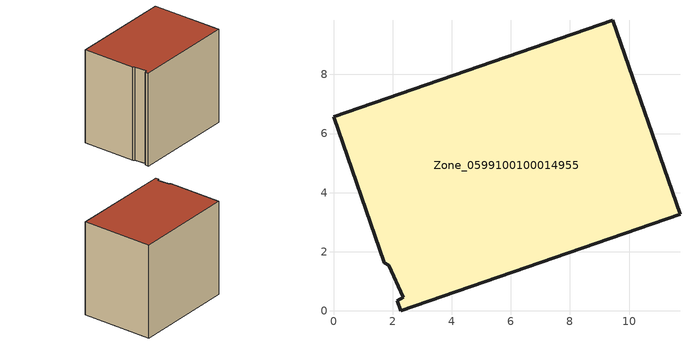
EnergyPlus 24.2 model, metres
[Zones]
Zone_0599100100014955
 floor ground (C_G): 2.36,0.47 1.88,1.55 1.71,1.62 0,6.57 9.44,9.84 11.72,3.27 2.27,0 2.15,0.34 z0
 wall outside (C_F): 9.44,9.84 0,6.57 1.71,1.62 1.88,1.55 2.36,0.47 2.15,0.34 2.27,0 11.72,3.27 9.44,9.84 z0:9.2
 roof outside (C_R): 1.88,1.55 2.36,0.47 2.15,0.34 2.27,0 11.72,3.27 9.44,9.84 0,6.57 1.71,1.62 z9.2
[BUILDING]
Pand.0599100100014955: North Axis=0; Terrain=City; Loads Convergence Tolerance Value=0.04; Temperature Convergence Tolerance Value=0.4; Solar Distribution=FullExterior; Maximum Number of Warmup Days=25; Minimum Number of Warmup Days=1
[Site:Location]
Rotterdam.The.Hague.AP_ZH_NLD Design_Conditions: Latitude=51.96; Longitude=4.45; Time Zone=1; Elevation=-4.5
[SITE:GROUNDTEMPERATURE:BUILDINGSURFACE]
18, 18, 18, 18, 18, 18, 18, 18, 18, 18, 18, 18
[MATERIAL] Thermal Absorptance=0.9; Solar Absorptance=0.7; Visible Absorptance=0.7
Name | Roughness | Thickness | Conductivity | Density | Specific Heat
G.TI.2015-2018 | MediumSmooth | 0.15 | 0.0428571 | 540 | 1210
F.TI.2015-2018 | Rough | 0.3 | 0.0666667 | 1920 | 840
R.TI.2015-2018 | MediumRough | 0.2 | 0.0333333 | 1500 | 1000
[CONSTRUCTION]
C_G: G.TI.2015-2018
C_F: F.TI.2015-2018
C_R: R.TI.2015-2018
[ZONE]
Zone_0599100100014955: Type=1; Multiplier=1; Ceiling Height=Autocalculate; Volume=Autocalculate; Floor Area=autocalculate; Part of Total Floor Area=Yes
[ZONEINFILTRATION:DESIGNFLOWRATE]
Infil_Zone_0599100100014955: Zone or ZoneList or Space or SpaceList=Zone_0599100100014955; Schedule=AlwaysOn; Design Flow Rate Calculation Method=Flow/Area; Flow Rate per Floor Area=0.0015; Constant Term Coefficient=1; Temperature Term Coefficient=0; Velocity Term Coefficient=0; Velocity Squared Term Coefficient=0
[HVACTEMPLATE:ZONE:IDEALLOADSAIRSYSTEM]
Zone_0599100100014955: Maximum Heating Supply Air Temperature=50; Minimum Cooling Supply Air Temperature=13; Maximum Heating Supply Air Humidity Ratio=0.0156; Minimum Cooling Supply Air Humidity Ratio=0.0077; Heating Limit=NoLimit; Cooling Limit=NoLimit; Dehumidification Control Type=ConstantSensibleHeatRatio; Cooling Sensible Heat Ratio=0.7; Dehumidification Setpoint=60; Humidification Control Type=None; Humidification Setpoint=30; Outdoor Air Method=None; Outdoor Air Flow Rate per Person=0.00944; Outdoor Air Flow Rate per Zone Floor Area=0; Outdoor Air Flow Rate per Zone=0; Demand Controlled Ventilation Type=None; Outdoor Air Economizer Type=NoEconomizer; Heat Recovery Type=None; Sensible Heat Recovery Effectiveness=0.7; Latent Heat Recovery Effectiveness=0.65
[ZONECONTROL:THERMOSTAT]
ThermostatControl_Zone_0599100100014955: Zone or ZoneList=Zone_0599100100014955; Control Type Schedule=DualSetpointControlType; Control 1=Thermostat_Zone_0599100100014955; Temperature Difference Between Cutout And Setpoint=0
[THERMOSTATSETPOINT:DUALSETPOINT]
Thermostat_Zone_0599100100014955: Heating Setpoint Temperature Schedule=HeatingSetpoint_Zone_0599100100014955; Cooling Setpoint Temperature Schedule=CoolingSetpoint_Zone_0599100100014955
[SCHEDULE:COMPACT]
HeatingSetpoint_Zone_0599100100014955: Through: 12/31, For: AllDays, Until: 24:00, 21
CoolingSetpoint_Zone_0599100100014955: Through: 12/31, For: AllDays, Until: 24:00, 24
DualSetpointControlType: Through: 12/31, For: AllDays, Until: 24:00, 4
AlwaysOn: Through: 12/31, For: AllDays, Until: 24:00, 1
